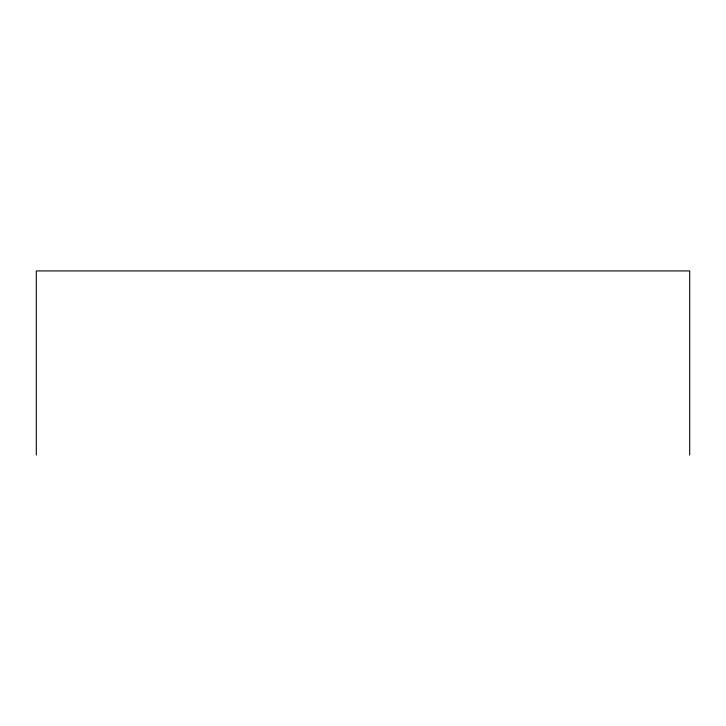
<?xml version="1.0" encoding="UTF-8"?>
<svg xmlns="http://www.w3.org/2000/svg" width="726" height="726" viewBox="0 0 726 726"><rect width="100%" height="100%" fill="white"/><g stroke="black" fill="none" stroke-linecap="round" stroke-linejoin="round"><path stroke-width="1.09" d="M689.7 455.075L689.7 270.925L36.3 270.925L36.3 455.075"/></g></svg>
